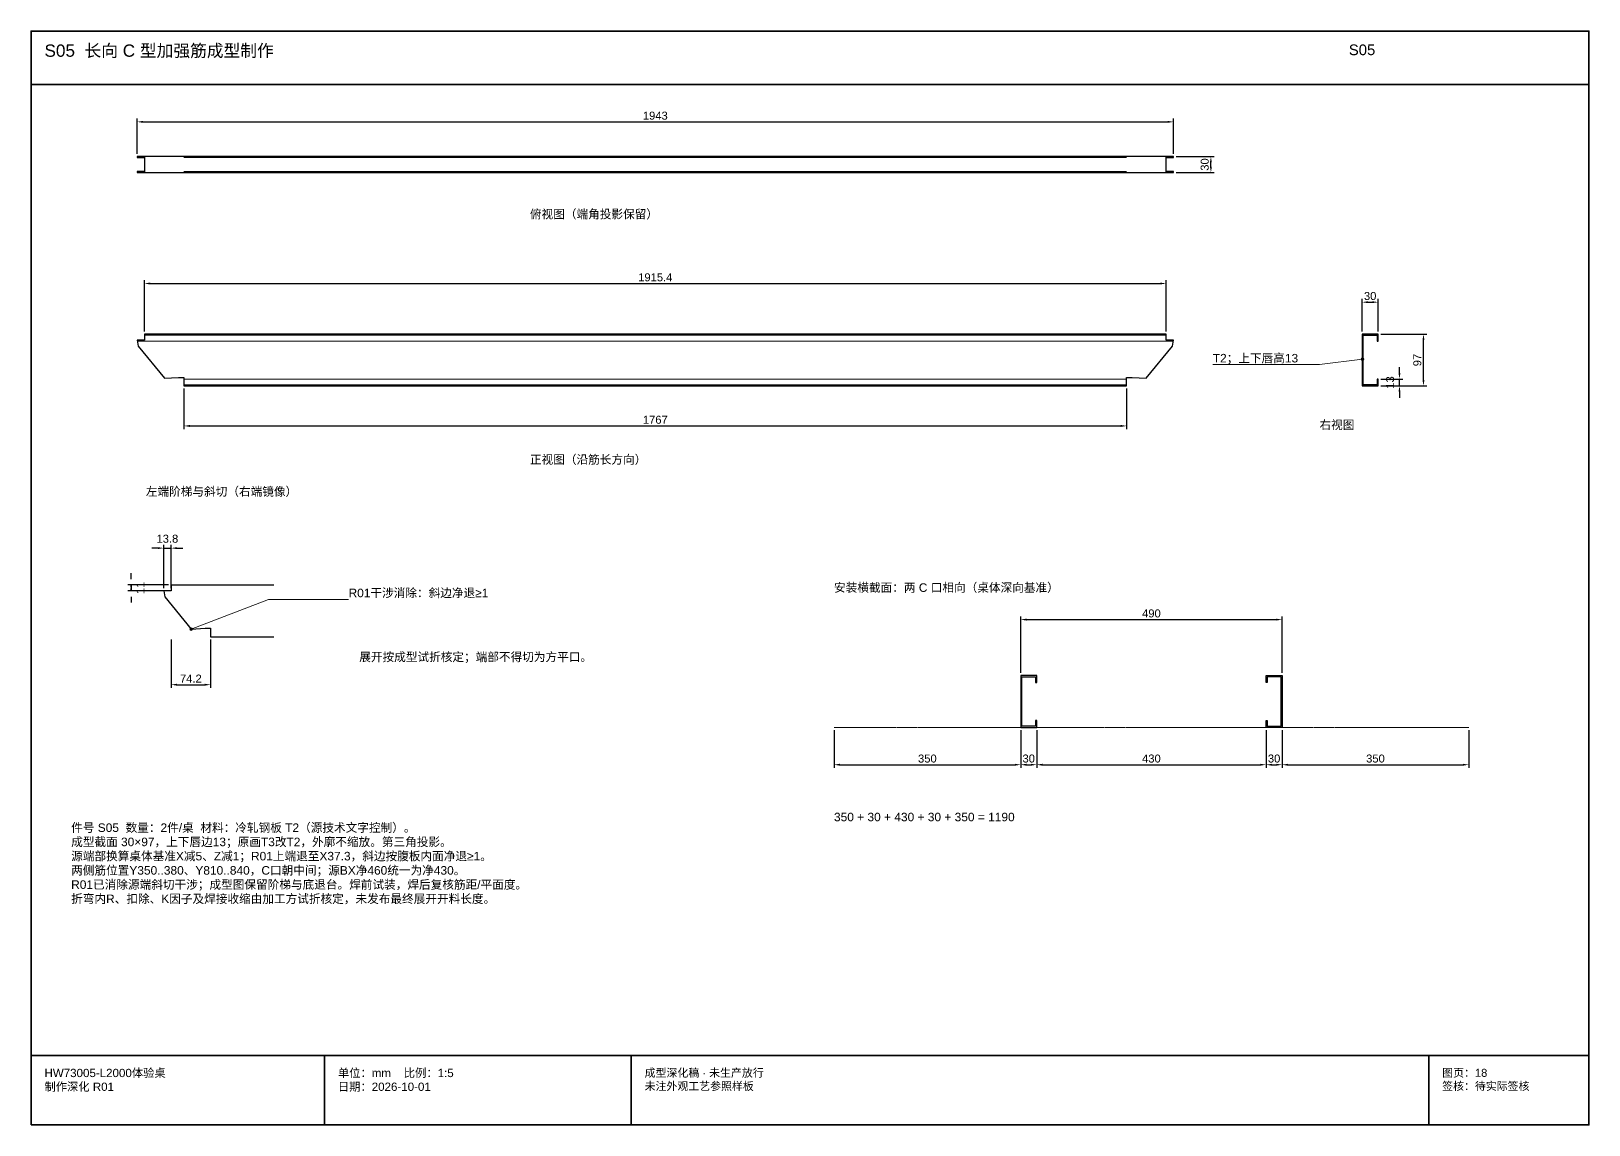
# Model space of a CAD drawing. Header units: millimetres. Extents: x 50 to 288830, y 0 to 4150.
# Drawn here: x 204025 to 206945, y 25 to 2075 of the extents above; entities that cross this region are included whole.
import ezdxf

# ---------------------------------------------------------------- set-up
doc = ezdxf.new("R2010")
doc.units = ezdxf.units.MM
doc.linetypes.add('CENTER', pattern=[5.08, 3.175, -0.635, 0.635, -0.635])
doc.linetypes.add('DASHED', pattern=[1.524, 1.27, -0.254])
for name, color, linetype, lineweight in [('CENTER', 8, 'CENTER', 13), ('DIM', 7, 'Continuous', 13), ('FRAME', 7, 'Continuous', 35), ('HATCH', 8, 'Continuous', 9), ('HIDDEN', 8, 'DASHED', 13), ('NOTE', 7, 'Continuous', 18), ('OUTLINE', 7, 'Continuous', 25)]:
    doc.layers.add(name, color=color, linetype=linetype, lineweight=lineweight)
doc.styles.add('CN', font='Arial Unicode.ttf')
doc.dimstyles.new('D5', dxfattribs={"dimtxt": 15, "dimasz": 11, "dimexe": 6, "dimexo": 5, "dimgap": 4, "dimtad": 1, "dimdsep": 46, "dimtxsty": 'CN', "dimcen": 2.5, "dimclrd": 7, "dimclre": 7, "dimclrt": 7, "dimazin": 3, "dimtfac": 1, "dimtmove": 0, "dimatfit": 3})

msp = doc.modelspace()

# ---------------------------------------------------------------- hatches: boundary and pattern name
at = {"layer": 'HATCH'}
h = msp.add_hatch(dxfattribs=at)
h.set_pattern_fill('ANSI31', scale=3.5, angle=45)
h.paths.add_polyline_path([(206520, 1410), (206550, 1410), (206550, 1423), (206548, 1423), (206548, 1412), (206522, 1412), (206522, 1505), (206548, 1505), (206548, 1494), (206550, 1494), (206550, 1507), (206520, 1507)])

# ---------------------------------------------------------------- linework, layer by layer
at = {"layer": 'CENTER'}
msp.add_line((205530, 770), (206720, 770), dxfattribs=at)
at = {"layer": 'DIM'}
for points in [[(206521, 1460), (206440, 1450), (206240, 1450)], [(204324.963, 954.316), (204470, 1010), (204620, 1010)]]:
    msp.add_lwpolyline(points, dxfattribs=at)
for centre in [(206521, 1460), (204324.963, 954.316)]:
    msp.add_circle(centre, 2.5, dxfattribs=at)
at = {"layer": 'FRAME'}
for p, q in [((204025, 1975), (206945, 1975)), ((204025, 155), (206945, 155)), ((204575, 25), (204575, 155)), ((205150, 25), (205150, 155)), ((206645, 25), (206645, 155))]:
    msp.add_line(p, q, dxfattribs=at)
msp.add_lwpolyline([(204025, 25), (206945, 25), (206945, 2075), (204025, 2075)], close=True, dxfattribs=at)
at = {"layer": 'HIDDEN'}
for p, q in [((204311.5, 1838), (206078.5, 1838)), ((204311.5, 1812), (206078.5, 1812)), ((204223.884, 1494), (206166.116, 1494)), ((204237.3, 1505), (206152.7, 1505)), ((204311.5, 1423), (206078.5, 1423)), ((204311.5, 1412), (206078.5, 1412))]:
    msp.add_line(p, q, dxfattribs=at)
at = {"layer": 'OUTLINE'}
for p, q in [((204287.3, 1037), (204480, 1037)), ((204361.5, 940), (204480, 940))]:
    msp.add_line(p, q, dxfattribs=at)
for points in [[(204223.5, 1810), (206166.5, 1810), (206166.5, 1812), (206152.7, 1812), (206152.7, 1838), (206166.5, 1838), (206166.5, 1840), (204223.5, 1840), (204223.5, 1838), (204237.3, 1838), (204237.3, 1812), (204223.5, 1812)], [(204237.3, 1810), (206152.7, 1810), (206152.7, 1840), (204237.3, 1840)], [(204237.3, 1507), (204237.3, 1499), (204237.3, 1496), (204223.5, 1496), (204225.68, 1484.651), (204274.963, 1424.316), (204301, 1426), (204311.5, 1426), (204311.5, 1413.1), (204311.5, 1410), (206078.5, 1410), (206078.5, 1413.1), (206078.5, 1426), (206089, 1426), (206115.037, 1424.316), (206164.32, 1484.651), (206166.5, 1496), (206152.7, 1496), (206152.7, 1499), (206152.7, 1507)], [(206520, 1410), (206550, 1410), (206550, 1423), (206548, 1423), (206548, 1412), (206522, 1412), (206522, 1505), (206548, 1505), (206548, 1494), (206550, 1494), (206550, 1507), (206520, 1507)], [(205880, 770), (205910, 770), (205910, 783), (205908, 783), (205908, 772), (205882, 772), (205882, 865), (205908, 865), (205908, 854), (205910, 854), (205910, 867), (205880, 867)], [(206370, 770), (206340, 770), (206340, 783), (206342, 783), (206342, 772), (206368, 772), (206368, 865), (206342, 865), (206342, 854), (206340, 854), (206340, 867), (206370, 867)]]:
    msp.add_lwpolyline(points, close=True, dxfattribs=at)
msp.add_lwpolyline([(204287.3, 1037), (204287.3, 1029), (204287.3, 1026), (204273.5, 1026), (204275.68, 1014.651), (204324.963, 954.316), (204351, 956), (204361.5, 956), (204361.5, 943.1), (204361.5, 940)], dxfattribs=at)

# ---------------------------------------------------------------- texts
at = {"layer": 'NOTE', "attachment_point": 1, "style": 'CN'}
for s, insert, char_height, width in [('S05  长向 C 型加强筋成型制作', (204050, 2050), 23, 2420), ('S05', (206495, 2050), 20, 450), ('俯视图（端角投影保留）', (204960, 1740), 16, 800), ('T2；上下唇高13', (206240, 1470), 16, 450), ('右视图', (206440, 1345), 16, 300), ('正视图（沿筋长方向）', (204960, 1280), 16, 700), ('左端阶梯与斜切（右端镜像）', (204240, 1220), 16, 950), ('R01干涉消除：斜边净退≥1', (204620, 1030), 16, 450), ('安装横截面：两 C 口相向（桌体深向基准）', (205530, 1040), 16, 1300), ('展开按成型试折核定；端部不得切为方平口。', (204640, 910), 16, 1150), ('件号 S05  数量：2件/桌  材料：冷轧钢板 T2（源技术文字控制）。\\P成型截面 30×97，上下唇边13；原画T3改T2，外廓不缩放。第三角投影。\\P源端部换算桌体基准X减5、Z减1；R01上端退至X37.3，斜边按腹板内面净退≥1。\\P两侧筋位置Y350..380、Y810..840，C口朝中间；源BX净460统一为净430。\\PR01已消除源端斜切干涉；成型图保留阶梯与底退台。焊前试装，焊后复核筋距/平面度。\\P折弯内R、扣除、K因子及焊接收缩由加工方试折核定，未发布最终展开开料长度。', (204100, 590), 16, 2800), ('350 + 30 + 430 + 30 + 350 = 1190', (205530, 610), 16, 1300), ('HW73005-L2000体验桌\\P制作深化 R01', (204050, 130), 15.5, 500), ('单位：mm    比例：1:5\\P日期：2026-10-01', (204600, 130), 15.5, 525), ('成型深化稿 · 未生产放行\\P未注外观工艺参照样板', (205175, 130), 15, 1445), ('图页：18\\P签核：待实际签核', (206670, 130), 15, 275)]:
    msp.add_mtext(s, dxfattribs=dict(at, insert=insert, char_height=char_height, width=width))

# ---------------------------------------------------------------- dimensions: what is measured, and where the dimension line sits
at = {"layer": 'DIM'}
for base, p1, p2 in [((204223.5, 1905), (204223.5, 1840), (206166.5, 1840)), ((204237.3, 1602), (204237.3, 1507), (206152.7, 1507)), ((206520, 1567), (206520, 1507), (206550, 1507)), ((204311.5, 1335), (204311.5, 1410), (206078.5, 1410)), ((204273.5, 1106), (204273.5, 1026), (204287.3, 1026)), ((205880, 972), (205880, 867), (206370, 867)), ((204287.3, 850), (204287.3, 940), (204361.5, 940)), ((205530, 700), (205530, 770), (205880, 770)), ((205880, 700), (205880, 770), (205910, 770)), ((205910, 700), (205910, 770), (206340, 770)), ((206340, 700), (206340, 770), (206370, 770)), ((206370, 700), (206370, 770), (206720, 770))]:
    msp.add_linear_dim(base=base, p1=p1, p2=p2, dimstyle='D5', dxfattribs=at).render()
for base, p1, p2 in [((206236.5, 1810), (206166.5, 1810), (206166.5, 1840)), ((206635, 1410), (206550, 1410), (206550, 1507)), ((206590, 1410), (206550, 1410), (206550, 1423)), ((204212.3, 1037), (204287.3, 1037), (204287.3, 1026))]:
    msp.add_linear_dim(base=base, p1=p1, p2=p2, angle=90, dimstyle='D5', dxfattribs=at).render()

doc.saveas('drawing.dxf')
